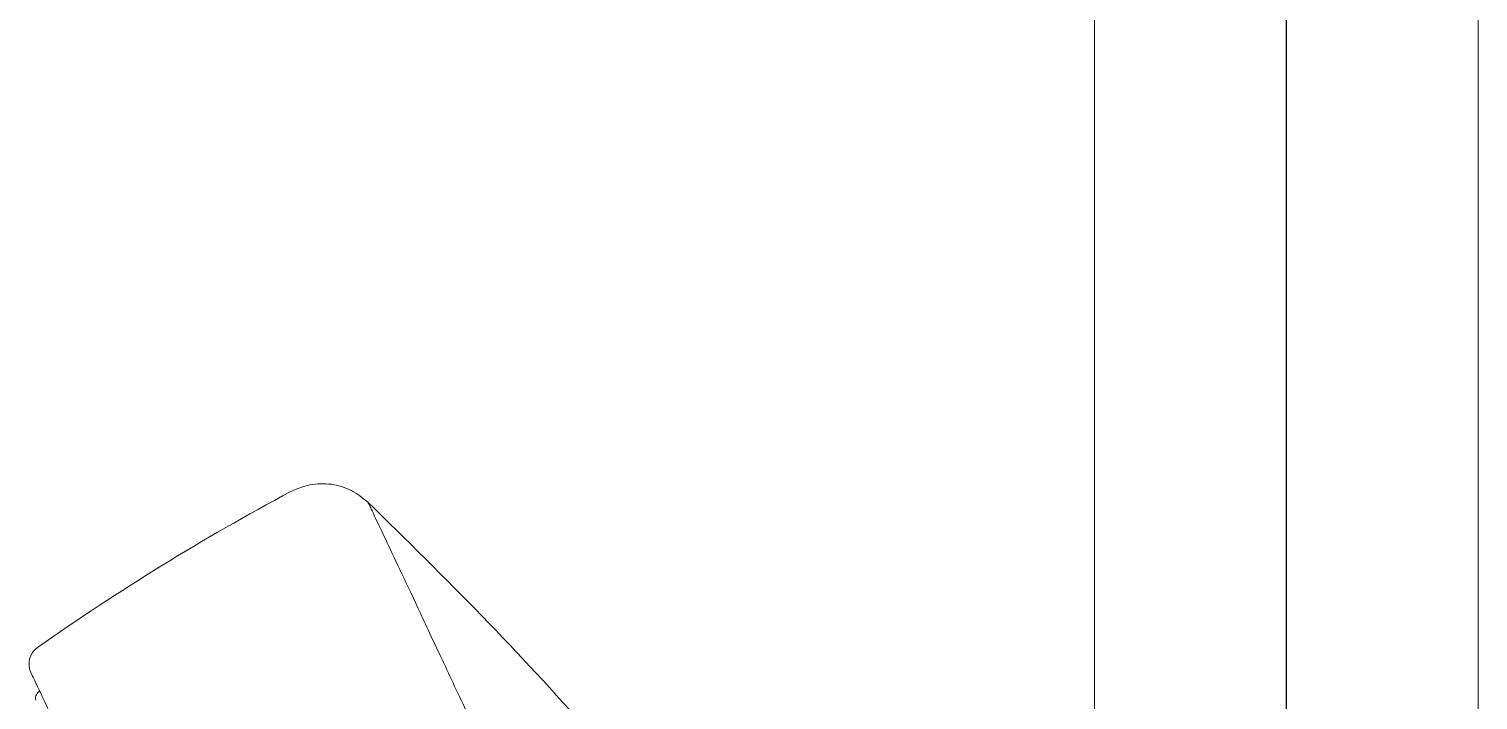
# Model space of a CAD drawing. Extents: x -6207 to -5787, y -4608 to -3937.
# Drawn here: x -5895.47 to -5881.03, y -4182.2 to -4175.52 of the extents above; entities that cross this region are included whole.
import ezdxf

# ---------------------------------------------------------------- set-up
doc = ezdxf.new("R2010")
doc.units = 0
doc.header["$LTSCALE"] = 7
doc.linetypes.add('CENTER', pattern=[2, 1.25, -0.25, 0.25, -0.25])
doc.layers.get('0').update_dxf_attribs({"color": 2, "linetype": 'CONTINUOUS'})
doc.layers.add('CL', color=1, linetype='CENTER')

msp = doc.modelspace()

# ---------------------------------------------------------------- linework, layer by layer
at = {"color": 7, "linetype": 'Continuous', "lineweight": 15}
for p, q in [((-5884.85466, -4089.87289), (-5884.85466, -4189.67432)), ((-5881.03466, -4193.34188), (-5881.03466, -4089.87289))]:
    msp.add_line(p, q, dxfattribs=at)
for centre, radius, start, end in [((-5881.33873, -4201.66422), 24.42747, 118.1501, 125.105278), ((-5895.27148, -4181.8438), 0.2, 125.105547, 205.15), ((-5895.32554, -4182.18607), 0.08, 115.15, 193.044939)]:
    msp.add_arc(centre, radius, start, end, dxfattribs=at)
for points, knots in [([(-5892.09444, -4180.23223), (-5892.14721, -4180.18983), (-5892.25548, -4180.10285), (-5892.46017, -4180.04415), (-5892.6731, -4180.04522), (-5892.80088, -4180.09962), (-5892.86317, -4180.12615)], [0, 0, 0, 0, 0.24372595, 0.49999843, 0.75627228, 1, 1, 1, 1]), ([(-5892.09444, -4180.23223), (-5892.09016, -4180.241), (-5892.08159, -4180.25855), (-5892.0139, -4180.39983), (-5891.90823, -4180.62341), (-5891.76197, -4180.9343), (-5891.57842, -4181.32593), (-5891.35839, -4181.79486), (-5891.10516, -4182.33518), (-5890.82183, -4182.94045), (-5890.51071, -4183.60334), (-5890.17551, -4184.31567), (-5889.81948, -4185.06909), (-5889.44853, -4185.8555), (-5889.0683, -4186.66637), (-5888.68831, -4187.49325), (-5888.31355, -4188.32777), (-5888.06923, -4188.87706), (-5887.94707, -4189.1517)], [0, 0, 0, 0, 0.06221463, 0.1244586, 0.18670797, 0.24896455, 0.31122886, 0.37352613, 0.43586363, 0.49823097, 0.56064179, 0.62308992, 0.6856243, 0.74826678, 0.81106833, 0.87401737, 0.93700922, 1, 1, 1, 1]), ([(-5883.00224, -4193.62238), (-5883.25522, -4193.01427), (-5883.77844, -4191.75655), (-5884.68182, -4189.94581), (-5885.66676, -4188.20425), (-5886.69799, -4186.58942), (-5887.75834, -4185.10014), (-5888.82095, -4183.74845), (-5889.87877, -4182.51615), (-5890.95633, -4181.35011), (-5891.71212, -4180.60775), (-5892.09444, -4180.23223)], [0, 0, 0, 0, 0.12112206, 0.25051047, 0.37191847, 0.48901075, 0.6027738, 0.70806527, 0.80515756, 0.90144062, 1, 1, 1, 1]), ([(-5895.45252, -4181.92879), (-5895.44816, -4181.93808), (-5895.43947, -4181.95658), (-5895.37012, -4182.1043), (-5895.26241, -4182.33371), (-5895.11623, -4182.64507), (-5894.93621, -4183.02849), (-5894.7233, -4183.48196), (-5894.47685, -4184.00689), (-5894.19559, -4184.60595), (-5893.88359, -4185.2705), (-5893.54307, -4185.99578), (-5893.18148, -4186.76596), (-5892.80599, -4187.56571), (-5892.42421, -4188.37886), (-5892.04572, -4189.18504), (-5891.6734, -4189.97804), (-5891.433, -4190.49008), (-5891.3128, -4190.74611)], [0, 0, 0, 0, 0.06437269, 0.12831612, 0.19080401, 0.25329947, 0.31312672, 0.3729608, 0.43455926, 0.49616495, 0.55959182, 0.62372526, 0.68814605, 0.75242238, 0.81612971, 0.87886495, 0.93943015, 1, 1, 1, 1])]:
    msp.add_open_spline(points, degree=3, knots=knots, dxfattribs=at)
at = {"layer": 'CL', "color": 1, "linetype": 'CENTER'}
msp.add_line((-5882.94466, -4089.8729), (-5882.94466, -4195.34188), dxfattribs=at)

doc.saveas('drawing.dxf')
